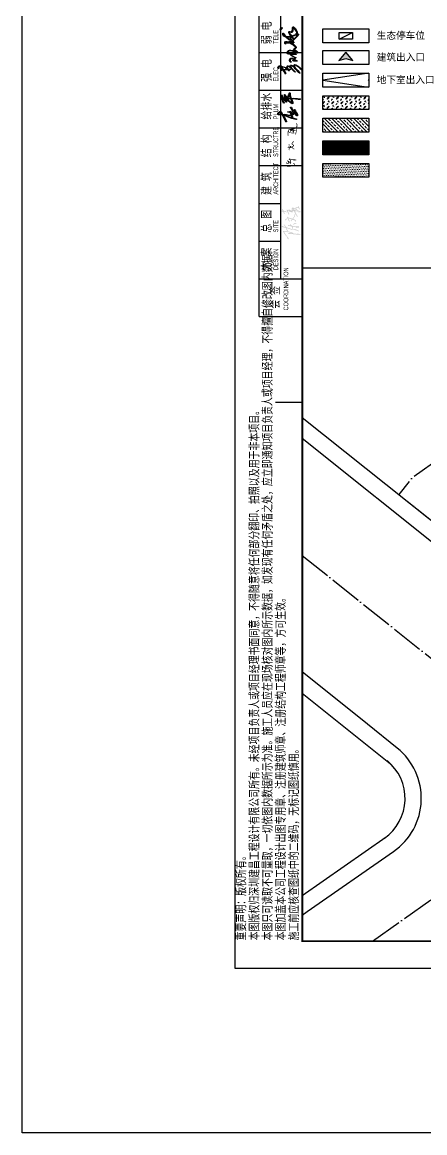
# Model space of a CAD drawing. Extents: x 36524853 to 36525459, y 2743936 to 2747542.
# Drawn here: x 36524853.7 to 36524928.4, y 2743936.1 to 2744142.3 of the extents above; entities that cross this region are included whole.
import ezdxf

# ---------------------------------------------------------------- set-up
doc = ezdxf.new("R2010")
doc.units = 0
doc.header["$LTSCALE"] = 1000
doc.header["$MEASUREMENT"] = 0
doc.linetypes.add('DASHDOT', pattern=[25.4, 12.7, -6.35, 0, -6.35])
doc.linetypes.add('DOTE', pattern=[2.42, 2, -0.2, 0.02, -0.2])
doc.layers.add('0-有效绿地', color=96, linetype='Continuous', lineweight=5)
for name, color, linetype in [('0-用地红线', 1, 'DOTE'), ('0-规划文字', 7, 'Continuous'), ('0-规划车位', 8, 'Continuous'), ('0-规划道路', 4, 'Continuous'), ('0-规划道路中线', 211, 'DASHDOT'), ('_0', 7, 'Continuous'), ('A0-11 图框-粗线', 16, 'Continuous'), ('A0-13 图框-细线', 7, 'Continuous'), ('A0-21 图框-不可改文字', 7, 'Continuous'), ('linlin', 3, 'Continuous'), ('NT图签', 7, 'Continuous'), ('TK_图框', 7, 'Continuous'), ('图层1', 7, 'Continuous'), ('签名', 7, 'Continuous'), ('道路', 251, 'Continuous'), ('道路绿化-d', 3, 'Continuous')]:
    doc.layers.add(name, color=color, linetype=linetype)
doc.layers.add('yichutu', color=7, linetype='Continuous', true_color=0xffffff, plot=False)
doc.styles.add('SKED-宋体', font='XCSG', dxfattribs={"width": 0.7, "bigfont": 'HZTXT'})
doc.styles.add('黑体', font='simhei.ttf')

# ---------------------------------------------------------------- blocks, each defined once
blk = doc.blocks.new('yct-420-297-420-297-1-3000.0')
at = {"layer": 'yichutu', "color": 7, "linetype": 'Continuous', "true_color": 0xffffff}
blk.add_lwpolyline([(0, 0), (0, 297), (420, 297), (420, 0)], close=True, dxfattribs=at)
blk = doc.blocks.new('fdsafadf')
at = {"layer": '_0'}
h = blk.add_hatch(color=1, dxfattribs=at)
h.dxf.hatch_style = 1
h.paths.add_polyline_path([(0, -0.24), (-0.26, 0.66), (0.81, -0.24), (-0.26, -1.13)])
at = {"layer": '_0', "color": 1}
blk.add_lwpolyline([(0, -0.24), (-0.26, 0.66), (0.81, -0.24), (-0.26, -1.13)], close=True, dxfattribs=at)
blk = doc.blocks.new('车位')
at = {"layer": '道路绿化-d', "color": 8}
blk.add_line((-2.64, -1.22), (2.36, 1.28), dxfattribs=at)
blk.add_lwpolyline([(-2.64, 1.28), (2.36, 1.28), (2.36, -1.22), (-2.64, -1.22), (-2.64, 1.28)], close=True, dxfattribs=at)
blk = doc.blocks.new('A$C6C80078C')
h = blk.add_hatch(color=256)
h.paths.add_polyline_path([(1132, -620), (1144, -616), (1145, -607), (1143, -607), (1136, -607), (1133, -613), (1133, -616)], flags=16)
h.paths.add_polyline_path([(1215, -585), (1219, -564), (1228, -564), (1232, -571), (1227, -579), (1220, -586)], flags=16)
h.paths.add_polyline_path([(1014, -415), (1032, -404), (1053, -402), (1158, -345), (1172, -339), (1187, -339), (1190, -347), (1186, -361), (1160, -415), (1161, -423), (1171, -417), (1181, -409), (1197, -409), (1199, -417), (1187, -460), (1174, -476), (1153, -534), (1177, -530), (1197, -522), (1209, -526), (1210, -536), (1201, -557), (1180, -583), (1177, -592), (1181, -597), (1188, -592), (1201, -572), (1229, -526), (1244, -522), (1254, -527), (1260, -541), (1253, -556), (1251, -567), (1271, -560), (1279, -564), (1278, -576), (1268, -585), (1252, -589), (1227, -671), (1250, -664), (1276, -673), (1279, -689), (1277, -748), (1271, -768), (1268, -776), (1291, -764), (1313, -762), (1320, -762), (1317, -775), (1298, -790), (1274, -793), (1213, -829), (1194, -831), (1193, -824), (1220, -805), (1244, -776), (1255, -747), (1253, -698), (1239, -691), (1218, -702), (1193, -722), (1164, -762), (1139, -803), (1126, -831), (1122, -857), (1103, -848), (1100, -836), (1102, -818), (1096, -800), (1097, -773), (1111, -735), (1111, -729), (1126, -727), (1132, -736), (1122, -767), (1120, -790), (1121, -799), (1130, -787), (1161, -722), (1183, -701), (1201, -672), (1218, -610), (1210, -610), (1196, -616), (1182, -636), (1169, -658), (1165, -692), (1154, -710), (1142, -710), (1132, -706), (1132, -690), (1133, -646), (1114, -654), (1036, -696), (970, -731), (951, -742), (936, -738), (933, -722), (943, -716), (996, -690), (1072, -648), (1126, -608), (1155, -581), (1161, -565), (1150, -564), (1137, -567), (1122, -567), (1100, -566), (1087, -566), (1101, -514), (1143, -392), (1137, -385), (1126, -392), (1066, -424), (1034, -436), (1019, -432), (1010, -427)])
h.paths.add_polyline_path([(1049, -271), (1065, -268), (1093, -249), (1113, -245), (1122, -247), (1110, -289), (1108, -322), (1094, -345), (1090, -361), (1098, -366), (1109, -354), (1137, -288), (1147, -235), (1188, -212), (1221, -186), (1223, -171), (1210, -167), (1200, -177), (1169, -191), (1150, -203), (1148, -191), (1156, -173), (1156, -161), (1142, -156), (1129, -157), (1123, -165), (1123, -179), (1121, -205), (1118, -219), (1101, -220), (1083, -230), (1062, -238), (1036, -244), (1036, -258), (1047, -270)])
h.paths.add_polyline_path([(758, -433), (786, -416), (804, -411), (889, -364), (916, -349), (923, -347), (931, -350), (934, -357), (935, -364), (930, -371), (916, -378), (911, -383), (862, -551), (865, -562), (919, -600), (987, -629), (1031, -638), (1045, -643), (1042, -655), (1034, -656), (1001, -655), (930, -631), (854, -579), (849, -582), (821, -646), (808, -671), (798, -681), (776, -682), (762, -680), (755, -669), (752, -655), (752, -634), (763, -653), (769, -662), (782, -661), (794, -645), (832, -556), (775, -516), (765, -504), (777, -492), (787, -491), (799, -499), (808, -510), (840, -531), (847, -515), (880, -397), (871, -399), (799, -442), (776, -447), (766, -446), (762, -440)])
h.paths.add_polyline_path([(802, -300), (808, -316), (827, -325), (836, -336), (842, -349), (842, -355), (853, -355), (860, -348), (861, -335), (858, -314), (839, -298), (824, -288), (811, -286), (800, -292), (797, -297)])
h.paths.add_polyline_path([(643, -603), (652, -607), (670, -645), (670, -674), (670, -692), (683, -697), (695, -683), (695, -639), (685, -604), (670, -588), (656, -588), (644, -592), (640, -598)])
h.paths.add_polyline_path([(409, -795), (432, -772), (472, -669), (479, -615), (488, -598), (489, -586), (470, -579), (460, -588), (454, -607), (420, -746), (399, -773), (394, -785), (400, -798)], flags=17)
h.paths.add_polyline_path([(122, -412), (161, -408), (188, -377), (356, -259), (392, -245), (391, -290), (383, -369), (357, -380), (359, -391), (369, -392), (374, -396), (337, -523), (329, -516), (338, -417), (332, -390), (316, -394), (312, -405), (275, -785), (272, -823), (278, -843), (290, -849), (306, -821), (311, -741), (307, -690), (325, -569), (348, -569), (401, -383), (433, -378), (481, -351), (519, -337), (519, -346), (455, -535), (455, -551), (469, -564), (523, -571), (555, -562), (570, -556), (573, -557), (559, -745), (555, -745), (548, -718), (537, -677), (530, -667), (523, -678), (526, -718), (543, -790), (562, -796), (576, -796), (585, -783), (579, -765), (599, -552), (613, -521), (648, -485), (661, -470), (651, -460), (638, -461), (635, -473), (616, -490), (613, -491), (621, -414), (634, -403), (620, -393), (600, -391), (595, -399), (586, -513), (578, -522), (550, -536), (511, -545), (492, -545), (481, -536), (550, -328), (583, -303), (642, -265), (648, -238), (648, -229), (631, -233), (628, -240), (628, -250), (560, -288), (558, -285), (579, -210), (592, -188), (594, -163), (567, -163), (561, -178), (551, -201), (532, -291), (530, -307), (461, -335), (407, -364), (403, -365), (416, -296), (414, -209), (400, -209), (385, -217), (309, -260), (240, -311), (213, -343), (170, -361), (134, -377), (118, -388), (109, -396), (116, -409)])
blk = doc.blocks.new('liping')
at = {"layer": '图层1'}
h = blk.add_hatch(color=256, dxfattribs=at)
h.dxf.hatch_style = 1
h.paths.add_polyline_path([(-45.1, 14.9), (-54.2, 10.9), (-55.3, 10.1), (-58.1, 8.7), (-58.1, 6.9), (-55.9, 6.9), (-53.2, 8.3), (-35.9, 17.1), (-32.9, 18.2), (-32.9, 16.2), (-33.8, 14.8), (-37.5, 9.4), (-45.4, -12.3), (-49.8, -27.1), (-49.8, -29.1), (-48.7, -29.9), (-47, -29.2), (-46.5, -27.1), (-43.6, -16.1), (-39.9, -2.4), (-34.8, 10.1), (-33.2, 10.8), (-35.4, -8.6), (-35.4, -9.6), (-34.6, -9.6), (-33.7, -8.7), (-32.9, -2.8), (-31.5, 7.1), (-30.1, 14.3), (-30.8, 20), (-29.3, 21.1), (-21.4, 26.9), (-20.5, 29.1), (-20.5, 31.7), (-22.8, 35.3), (-26.6, 38.4), (-29, 38.9), (-30.3, 38.3), (-32.2, 36.2), (-32.2, 33.8), (-32.2, 26.7), (-32.2, 21.4)])
h.paths.add_polyline_path([(-30.5, 22.5), (-29.9, 35), (-28.7, 36.6), (-27.5, 36.6), (-25.6, 35.1), (-23.8, 33.1), (-22.6, 31.2), (-22.6, 29.9), (-23.9, 28.2), (-26.5, 25.8), (-29.9, 23.4)], flags=16)
h.paths.add_polyline_path([(-26.6, -10.8), (-22, -9.6), (-20, -9.1), (-19.3, -7), (-19.8, -6.7), (-20.6, -5.9), (-21, -4.9), (-21.2, -2.9), (-21.2, 0.5), (-21.2, 2.2), (-22.3, 2.7), (-23, 0.8), (-23, -3.2), (-22.5, -5.1), (-21.4, -5.1), (-20.7, -6.3), (-24.5, -6.3), (-26.9, -8.3), (-34.3, -10.6), (-40.1, -12.4), (-41.6, -13.5), (-41.5, -14.9), (-39, -14.9), (-36.3, -13.1), (-31.1, -11.2), (-29, -10.7), (-31.4, -14.4), (-31.9, -16.2), (-31.9, -18), (-30.1, -18), (-24.9, -18.3), (-23.3, -18.6), (-23.6, -19), (-34.6, -28.2), (-35.9, -31), (-35.9, -32.9), (-34.9, -33.8), (-31.5, -32.9), (-25.3, -30.1), (-18.1, -25.9), (-14, -23.5), (-13.3, -22.1), (-13.6, -20.5), (-14.6, -19.9), (-16.7, -18.8), (-18.3, -18), (-8.2, -13.1), (-4.6, -11.2), (-4, -9.7), (-4.6, -8.2), (-5.7, -8.2), (-10.2, -11.4), (-16.9, -14.3), (-20.9, -17.2), (-24, -16.2), (-28.5, -15.9), (-30.3, -15.9), (-30.3, -14.7), (-29.6, -13.6), (-28, -11.2)])
h.paths.add_polyline_path([(-20.7, -19.3), (-19.5, -19.5), (-17, -20.5), (-16.5, -21.9), (-31, -31), (-33.2, -32.1), (-33.2, -30.2), (-31.1, -27), (-22.6, -20.4)], flags=16)
h.paths.add_polyline_path([(11.1, -8.2), (9.1, -12.2), (8.2, -14), (8.8, -16.2), (10.7, -16.2), (13.7, -16.2), (19.9, -13.3), (25.9, -11.1), (25.7, -14.6), (24.4, -35.1), (24.4, -41.9), (25.2, -43.8), (26.5, -42.9), (27.2, -32.9), (28.2, -17.5), (27.7, -10.5), (31.4, -8.4), (39.7, -6.8), (46.5, -6.3), (48.1, -5.3), (48.1, -4.2), (46.8, -2.8), (45.1, -2.8), (43.4, -2.1), (39.2, -0.2), (35.3, 2), (30.6, 3.8), (29, 5.1), (35.8, 9.4), (40.3, 12), (41.7, 13), (41.7, 14.3), (40.2, 14.8), (36.9, 14.8), (32.2, 14), (27.9, 12), (25.7, 12), (24.1, 10.7), (22.2, 9.1), (19.2, 8.5), (18.7, 10.2), (19.4, 11.1), (21, 13.2), (27.3, 17.3), (36.5, 23.3), (38.6, 23.3), (40.8, 23.8), (40.8, 24.5), (36.4, 25.3), (31.9, 25.3), (27, 24), (15.5, 20.8), (10, 17.4), (9.9, 16.7), (10.9, 15.2), (12.7, 15.2), (14.3, 16.9), (16.6, 19.5), (22.6, 21), (31.3, 23.3), (33.8, 23.3), (30.8, 21.5), (20.7, 15.3), (15.5, 9.9), (14, 8.5), (14, 7.1), (15.2, 6.4), (18.1, 6.4), (21.5, 7.2), (24.9, 8.9), (25.6, 5.7), (25.6, 4.8), (19.3, 0.3)])
h.paths.add_polyline_path([(21.1, -0.3), (26.7, 3.2), (26.1, -8.9), (13.6, -14.1), (11.4, -14.7), (10.4, -14.1), (11.4, -12.2), (12.7, -9.6), (15, -7.1)], flags=16)
h.paths.add_polyline_path([(28, 3.7), (30.6, 2.2), (37.4, -1.3), (41.1, -3.2), (43.1, -4), (43.1, -4.5), (40.4, -4.5), (34.4, -5.1), (30.5, -6.6), (28, -7.3)], flags=16)
h.paths.add_polyline_path([(28.4, 6), (28.2, 6.8), (28.4, 10.2), (35.5, 12.5), (37, 12.5), (34.5, 10.1)], flags=16)
for points in [[(-57.7, 9), (-54.2, 10.9), (-45.1, 14.9), (-32.2, 21.4), (-32.2, 26.7), (-32.2, 33.8), (-32.2, 36.2), (-30.3, 38.3), (-29, 38.9), (-26.6, 38.4), (-22.8, 35.3), (-20.5, 31.7), (-20.5, 29.1), (-21.4, 26.9), (-29.3, 21.1), (-30.8, 20), (-30.1, 14.3), (-31.5, 7.1), (-32.9, -2.8), (-33.7, -8.7), (-34.6, -9.6), (-35.4, -9.6), (-35.4, -8.6), (-33.2, 10.8), (-34.8, 10.1), (-39.9, -2.4), (-43.6, -16.1), (-46.5, -27.1), (-47, -29.2), (-48.7, -29.9), (-49.8, -29.1), (-49.8, -27.1), (-45.4, -12.3), (-37.5, 9.4), (-33.8, 14.8), (-32.9, 16.2), (-32.9, 18.2), (-35.9, 17.1), (-53.2, 8.3), (-55.9, 6.9), (-58.1, 6.9), (-58.1, 8.7), (-55.3, 10.1), (-54.2, 10.9)], [(-41.6, -13.5), (-40.1, -12.4), (-34.3, -10.6), (-26.9, -8.3), (-24.5, -6.3), (-20.7, -6.3), (-21.4, -5.1), (-22.5, -5.1), (-23, -3.2), (-23, 0.8), (-22.3, 2.7), (-21.2, 2.2), (-21.2, 0.5), (-21.2, -2.9), (-21, -4.9), (-20.6, -5.9), (-19.8, -6.7), (-19.3, -7), (-20, -9.1), (-22, -9.6), (-26.6, -10.8), (-28, -11.2), (-29.6, -13.6), (-30.3, -14.7), (-30.3, -15.9), (-28.5, -15.9), (-24, -16.2), (-20.9, -17.2), (-16.9, -14.3), (-10.2, -11.4), (-5.7, -8.2), (-4.6, -8.2), (-4, -9.7), (-4.6, -11.2), (-8.2, -13.1), (-18.3, -18), (-16.7, -18.8), (-14.6, -19.9), (-13.6, -20.5), (-13.3, -22.1), (-14, -23.5), (-18.1, -25.9), (-25.3, -30.1), (-31.5, -32.9), (-34.9, -33.8), (-35.9, -32.9), (-35.9, -31), (-34.6, -28.2), (-23.6, -19), (-23.3, -18.6), (-24.9, -18.3), (-30.1, -18), (-31.9, -18), (-31.9, -16.2), (-31.4, -14.4), (-29, -10.7), (-31.1, -11.2), (-36.3, -13.1), (-39, -14.9), (-41.5, -14.9), (-41.6, -13.5)], [(-30.5, 22.5), (-29.9, 35), (-28.7, 36.6), (-27.5, 36.6), (-25.6, 35.1), (-23.8, 33.1), (-22.6, 31.2), (-22.6, 29.9), (-23.9, 28.2), (-26.5, 25.8), (-29.9, 23.4), (-30.5, 22.5)], [(10, 17.4), (15.5, 20.8), (27, 24), (31.9, 25.3), (36.4, 25.3), (40.8, 24.5), (40.8, 23.8), (38.6, 23.3), (36.5, 23.3), (27.3, 17.3), (21, 13.2), (19.4, 11.1), (18.7, 10.2), (19.2, 8.5), (22.2, 9.1), (24.1, 10.7), (25.7, 12), (27.9, 12), (32.2, 14), (36.9, 14.8), (40.2, 14.8), (41.7, 14.3), (41.7, 13), (40.3, 12), (35.8, 9.4), (29, 5.1), (30.6, 3.8), (35.3, 2), (39.2, -0.2), (43.4, -2.1), (45.1, -2.8), (46.8, -2.8), (48.1, -4.2), (48.1, -5.3), (46.5, -6.3), (39.7, -6.8), (31.4, -8.4), (27.7, -10.5), (28.2, -17.5), (27.2, -32.9), (26.5, -42.9), (25.2, -43.8), (24.4, -41.9), (24.4, -35.1), (25.7, -14.6), (25.9, -11.1), (19.9, -13.3), (13.7, -16.2), (10.7, -16.2), (8.8, -16.2), (8.2, -14), (9.1, -12.2), (11.1, -8.2), (19.3, 0.3), (25.6, 4.8), (25.6, 5.7), (24.9, 8.9), (21.5, 7.2), (18.1, 6.4), (15.2, 6.4), (14, 7.1), (14, 8.5), (15.5, 9.9), (20.7, 15.3), (30.8, 21.5), (33.8, 23.3), (33.8, 23.3), (31.3, 23.3), (22.6, 21), (16.6, 19.5), (14.3, 16.9), (12.7, 15.2), (10.9, 15.2), (9.9, 16.7), (10, 17.4)], [(26.7, 3.2), (21.1, -0.3), (15, -7.1), (12.7, -9.6), (11.4, -12.2), (10.4, -14.1), (11.4, -14.7), (13.6, -14.1), (26.1, -8.9), (26.7, 3.2)], [(28, 3.7), (28, -7.3), (30.5, -6.6), (34.4, -5.1), (40.4, -4.5), (43.1, -4.5), (43.1, -4), (41.1, -3.2), (37.4, -1.3), (30.6, 2.2), (28, 3.7)], [(28.4, 10.2), (35.5, 12.5), (37, 12.5), (37, 12.5), (34.5, 10.1), (28.4, 6), (28.2, 6.8), (28.4, 10.2)], [(-20.7, -19.3), (-22.6, -20.4), (-31.1, -27), (-33.2, -30.2), (-33.2, -32.1), (-31, -31), (-16.5, -21.9), (-17, -20.5), (-19.5, -19.5), (-20.7, -19.3)]]:
    blk.add_lwpolyline(points, close=True, dxfattribs=at)
blk = doc.blocks.new('许志通')
at = {"layer": '签名'}
for points, const_width in [([(41219813, 665657), (41219551, 664800)], 506), ([(41219551, 664800), (41219616, 664010)], 506), ([(41219616, 664010), (41219616, 663486)], 506), ([(41219616, 663486), (41219616, 662893)], 506), ([(41219616, 662893), (41219682, 662498)], 506), ([(41219682, 662498), (41219945, 662104)], 506), ([(41219945, 662104), (41219945, 661511)], 506), ([(41219945, 661511), (41220011, 661117)], 506), ([(41220011, 661117), (41220076, 660524)], 506), ([(41220076, 660524), (41220208, 660065)], 506), ([(41220208, 660065), (41220733, 658813)], 506), ([(41222155, 659493), (41222434, 659702)], 506), ([(41222315, 659405), (41222446, 659867)], 506), ([(41222503, 665758), (41222364, 664853)], 506), ([(41222364, 664853), (41222503, 664366)], 506), ([(41222434, 662278), (41222364, 661999)], 506), ([(41222364, 661999), (41223130, 662138)], 506), ([(41222578, 665327), (41222380, 664800)], 506), ([(41222380, 664800), (41222446, 664208)], 506), ([(41222573, 662835), (41222434, 662278)], 506), ([(41222434, 659702), (41222573, 659981)], 506), ([(41222446, 664208), (41223038, 664078)], 506), ([(41222446, 659867), (41222643, 660194)], 506), ([(41222991, 666524), (41222503, 665758)], 506), ([(41222503, 664366), (41224036, 664436)], 506), ([(41223757, 663461), (41222573, 662835)], 506), ([(41223173, 666512), (41222578, 665327)], 506), ([(41223038, 662631), (41222643, 662169)], 506), ([(41222643, 662169), (41222840, 661906)], 506), ([(41222840, 661906), (41224290, 662366)], 506), ([(41223038, 664078), (41223962, 664735)], 506), ([(41223568, 663486), (41223038, 662631)], 506), ([(41223130, 662138), (41224733, 662278)], 506), ([(41224488, 664275), (41223568, 663486)], 506), ([(41224245, 663809), (41223757, 663461)], 506), ([(41223962, 664735), (41224816, 665130)], 506), ([(41224036, 664436), (41224524, 664923)], 506), ([(41224802, 664714), (41224245, 663809)], 506), ([(41224290, 662366), (41224816, 662563)], 506), ([(41225281, 665195), (41224488, 664275)], 506), ([(41224524, 664923), (41225081, 665201)], 506), ([(41224733, 662278), (41225359, 662417)], 506), ([(41225081, 665201), (41224802, 664714)], 506), ([(41224816, 665130), (41225281, 665195)], 506), ([(41224816, 662563), (41226266, 662761)], 506), ([(41225153, 660133), (41225504, 656843)], 338), ([(41225359, 662417), (41226126, 662765)], 506), ([(41226003, 663683), (41225741, 663683)], 506), ([(41225741, 663683), (41225741, 662434)], 506), ([(41225741, 662434), (41226003, 661052)], 506), ([(41225777, 663461), (41225777, 662974)], 506), ([(41227101, 663043), (41225777, 663461)], 506), ([(41225777, 662974), (41225847, 660746)], 506), ([(41225847, 659981), (41225777, 659633)], 506), ([(41225777, 659633), (41225777, 659354)], 506), ([(41225847, 660746), (41225847, 659981)], 506), ([(41226726, 663091), (41226003, 663683)], 506), ([(41226003, 661052), (41226003, 660262)], 506), ([(41226003, 660262), (41226003, 658550)], 506), ([(41226126, 662765), (41226892, 662765)], 506), ([(41226266, 662761), (41226529, 662828)], 506), ([(41226529, 662828), (41226726, 663091)], 506), ([(41226892, 662765), (41227101, 663043)], 506), ([(41234763, 663809), (41236296, 663531)], 506), ([(41234958, 663813), (41235816, 663550)], 506), ([(41237759, 661651), (41235738, 659076)], 506), ([(41237065, 660984), (41235746, 659078)], 506), ([(41235816, 663550), (41236802, 663748)], 506), ([(41236296, 663531), (41236644, 663391)], 506), ([(41236644, 663391), (41237341, 663600)], 506), ([(41236802, 663748), (41237788, 663748)], 506), ([(41236923, 663531), (41236853, 662765)], 506), ([(41236853, 662765), (41236923, 662487)], 506), ([(41237480, 664923), (41236923, 663531)], 506), ([(41236923, 662487), (41237132, 662417)], 506), ([(41237196, 662434), (41236999, 662236)], 506), ([(41236999, 662236), (41237328, 662169)], 506), ([(41238186, 662434), (41237065, 660984)], 506), ([(41237196, 664405), (41237130, 663353)], 506), ([(41237130, 663353), (41237196, 662434)], 506), ([(41237132, 662417), (41238037, 662556)], 506), ([(41237590, 664997), (41237196, 664405)], 506), ([(41237328, 662169), (41238120, 662498)], 506), ([(41237341, 663600), (41238803, 663600)], 506), ([(41237550, 661025), (41238107, 660120)], 506), ([(41237590, 660589), (41238120, 659997)], 506), ([(41238664, 662695), (41237759, 661651)], 506), ([(41237788, 663748), (41239566, 663615)], 506), ([(41238037, 662556), (41238385, 662626)], 506), ([(41238107, 660120), (41238594, 659911)], 506), ([(41238120, 662498), (41238646, 662631)], 506), ([(41238120, 659997), (41238712, 659472)], 506), ([(41238646, 662631), (41238186, 662434)], 506), ([(41238385, 662626), (41238664, 662695)], 506), ([(41238594, 659911), (41239291, 659424)], 506), ([(41238803, 663600), (41239570, 663600)], 506), ([(41239172, 659275), (41239566, 659670)], 506), ([(41239291, 659424), (41240615, 661164)], 506), ([(41239566, 663615), (41240228, 663683)], 506), ([(41239566, 659670), (41240030, 660787)], 506), ([(41239570, 663600), (41240266, 663739)], 506), ([(41240030, 660787), (41240556, 661182)], 506), ([(41240228, 663683), (41240425, 663683)], 506), ([(41240556, 661182), (41241016, 661182)], 506), ([(41240615, 661164), (41242008, 660050)], 506), ([(41241016, 661182), (41242138, 660065)], 506), ([(41242008, 660050), (41242983, 659911)], 506), ([(41242138, 660065), (41243255, 659602)], 506), ([(41247998, 664575), (41251342, 664644)], 506), ([(41248038, 664639), (41249050, 664595)], 506), ([(41249050, 664595), (41250159, 664686)], 506), ([(41250159, 664686), (41251083, 664686)], 506), ([(41250851, 662428), (41250575, 659753)], 506), ([(41250575, 659753), (41250619, 658831)], 506), ([(41250785, 661303), (41250645, 660050)], 506), ([(41250645, 660050), (41250645, 659076)], 506), ([(41250854, 662556), (41250785, 661303)], 506), ([(41251775, 664226), (41250851, 662428)], 506), ([(41252108, 664923), (41250854, 662556)], 506), ([(41251083, 664686), (41251591, 664732)], 506), ([(41251551, 659633), (41251133, 659493)], 506), ([(41251342, 664644), (41252108, 664923)], 506), ([(41251551, 663879), (41252387, 664088)], 506), ([(41251969, 659981), (41251551, 659633)], 506), ([(41251591, 664732), (41251867, 664870)], 506), ([(41252051, 660122), (41251727, 659800)], 506), ([(41252095, 664410), (41251775, 664226)], 506), ([(41251775, 662288), (41252603, 662150)], 506), ([(41251867, 664870), (41252143, 664779)], 506), ([(41251899, 662278), (41253850, 662278)], 506), ([(41252735, 660816), (41251969, 659981)], 506), ([(41252375, 660400), (41252051, 660122)], 506), ([(41252143, 664779), (41252095, 664410)], 506), ([(41252143, 664041), (41253528, 664132)], 506), ([(41252927, 661044), (41252375, 660400)], 506), ([(41252387, 664088), (41253083, 664088)], 506), ([(41252596, 659493), (41253292, 659702)], 506), ([(41252603, 662150), (41253252, 662244)], 506), ([(41253223, 661303), (41252735, 660816)], 506), ([(41252805, 659981), (41252735, 659076)], 506), ([(41252879, 661875), (41252743, 657449)], 506), ([(41252874, 660607), (41252805, 659981)], 506), ([(41253083, 662278), (41252874, 661512)], 506), ([(41252874, 661512), (41252874, 660607)], 506), ([(41253712, 661735), (41252927, 661044)], 506), ([(41253083, 664088), (41253501, 664088)], 506), ([(41253710, 662626), (41253083, 662278)], 506), ([(41253111, 659615), (41253528, 659706)], 506), ([(41253850, 661930), (41253223, 661303)], 506), ([(41253252, 662244), (41253620, 662288)], 506), ([(41253292, 659702), (41253571, 660120)], 506), ([(41254128, 659285), (41253432, 659841)], 506), ([(41253501, 664088), (41253710, 663670)], 506), ([(41253528, 664132), (41253712, 664041)], 506), ([(41253528, 659706), (41253668, 659846)], 506), ([(41253571, 660120), (41253780, 660468)], 506), ([(41253620, 662288), (41253852, 662335)], 506), ([(41253668, 659846), (41253760, 660215)], 506), ([(41253710, 663670), (41253989, 662904)], 506), ([(41253780, 661582), (41253710, 662626)], 506), ([(41253712, 664041), (41253760, 663532)], 506), ([(41253896, 661735), (41253712, 661735)], 506), ([(41253760, 663532), (41253760, 663163)], 506), ([(41253760, 663163), (41253852, 663073)], 506), ([(41253760, 660906), (41253896, 661735)], 506), ([(41253760, 660215), (41253760, 660906)], 506), ([(41253850, 661234), (41253780, 661582)], 506), ([(41253780, 660468), (41253850, 661234)], 506), ([(41253850, 662278), (41253850, 661930)], 506), ([(41253852, 663073), (41254772, 658600)], 506), ([(41253989, 662904), (41254825, 658936)], 506), ([(41220483, 659145), (41220901, 658728)], 506), ([(41220733, 658813), (41220865, 658813)], 506), ([(41220865, 658813), (41221461, 658683)], 506), ([(41220901, 658728), (41221877, 658728)], 506), ([(41221461, 658683), (41221855, 658683)], 506), ([(41221855, 658683), (41222052, 658813)], 506), ([(41221877, 658728), (41222155, 659493)], 506), ([(41222052, 658813), (41222315, 659405)], 506), ([(41225777, 659354), (41225917, 657962)], 506), ([(41225917, 657962), (41226056, 657892)], 506), ([(41226056, 657892), (41226056, 657196)], 506), ([(41226056, 656570), (41226126, 656291)], 506), ([(41235746, 659078), (41235483, 658880)], 506), ([(41238712, 659472), (41239172, 659275)], 506), ([(41249283, 658002), (41250483, 657355)], 506), ([(41249461, 657892), (41250785, 657196)], 506), ([(41250483, 657355), (41251311, 657218)], 506), ([(41250785, 657196), (41251481, 657127)], 506), ([(41251133, 659493), (41251690, 659493)], 506), ([(41251219, 659431), (41252467, 659431)], 506), ([(41251311, 657218), (41251727, 657124)], 506), ([(41251481, 657127), (41252038, 657057)], 506), ([(41251690, 659493), (41252596, 659493)], 506), ([(41251727, 657124), (41252419, 657033)], 506), ([(41252038, 657057), (41252735, 656848)], 506), ([(41252419, 657033), (41253252, 656940)], 506), ([(41252467, 659431), (41253111, 659615)], 506), ([(41252735, 659076), (41252665, 657614)], 506), ([(41252665, 657614), (41252665, 657475)], 506), ([(41252735, 656848), (41253571, 656848)], 506), ([(41253252, 656940), (41253988, 656849)], 506), ([(41253571, 656848), (41254546, 656639)], 506), ([(41253988, 656849), (41255328, 656664)], 506), ([(41254755, 658728), (41254128, 659285)], 506), ([(41254546, 656639), (41255173, 656639)], 506), ([(41254825, 658936), (41254755, 658728)], 506), ([(41255173, 656639), (41256427, 656431)], 506), ([(41255328, 656664), (41256296, 656618)], 506), ([(41256296, 656618), (41257448, 656527)], 506), ([(41256427, 656431), (41257193, 656222)], 506), ([(41257193, 656222), (41258308, 656291)], 506), ([(41257448, 656527), (41258324, 656480)], 506), ([(41258308, 656291), (41259004, 656431)], 506), ([(41258324, 656480), (41259017, 656664)], 506), ([(41259004, 656431), (41259144, 656500)], 506), ([(41259017, 656664), (41259709, 656940)], 506), ([(41259144, 656500), (41259213, 656709)], 506), ([(41259213, 656987), (41259562, 657127)], 506), ([(41259213, 656709), (41259213, 656987)], 506)]:
    blk.add_lwpolyline(points, dxfattribs=dict(at, const_width=const_width))
blk = doc.blocks.new('huang')
at = {"layer": '图层1'}
h = blk.add_hatch(color=256, dxfattribs=at)
h.dxf.hatch_style = 1
h.paths.add_polyline_path([(-41.6, 13.8), (-43.1, 12.7), (-45.6, 10.8), (-46.8, 10.3), (-47.2, 10.5), (-47.7, 10.9), (-48.1, 10.6), (-48.1, 10.1), (-47.8, 9.3), (-47, 9.6), (-46, 9.6), (-42.6, 12), (-41.4, 12.8), (-41.3, 12.5), (-40.8, 6.7), (-40.4, 6.3), (-39.9, 6.3), (-39.6, 7.1), (-38.7, 8.5), (-38.5, 9.3), (-38.7, 9.7), (-38.9, 9.4), (-39.1, 8.9), (-39.8, 8), (-40.1, 8.5), (-40.3, 13.4), (-40.3, 13.8), (-38.1, 15.5), (-36.2, 16.2), (-35.6, 16.2), (-35.4, 15.8), (-37.7, 8), (-38, 7.4), (-39.3, 6.3), (-40.1, 5.9), (-42.4, 3.9), (-42.8, 3.3), (-42.6, 2.9), (-42.1, 2.6), (-41.4, 2.9), (-40.8, 2.4), (-40.5, 1.4), (-39.7, 1.4), (-39.7, 2.8), (-38.8, 4.5), (-38, 6.1), (-36.8, 6.7), (-35.5, 6.8), (-35, 6.4), (-34.6, 6.1), (-34.6, 5.3), (-35.1, 3.7), (-36, 2.3), (-37.1, 0.6), (-39.1, -1), (-44, -5.9), (-45.2, -7.7), (-45.2, -8.5), (-44.7, -8.7), (-41.5, -5.1), (-38, -1.5), (-36, -0.2), (-34.1, 0.3), (-33.3, 0.1), (-33, -0.7), (-33.6, -2.3), (-34.4, -3.6), (-35.7, -5.6), (-36.8, -6.5), (-39.2, -8), (-45.7, -14.2), (-46.6, -15.9), (-46.9, -16.6), (-46.5, -17), (-44.7, -15.4), (-42, -12.8), (-38.6, -9.6), (-36.9, -7.8), (-35.3, -7), (-34.1, -6.5), (-33.4, -6.5), (-32.7, -6.5), (-32.4, -7.3), (-32.4, -8.4), (-33.5, -10.5), (-37.1, -15.7), (-38.1, -16.3), (-39.6, -17.6), (-41, -19.4), (-41.3, -20.2), (-41.3, -20.7), (-40.9, -21), (-37.3, -17.1), (-34.1, -13.2), (-31.6, -9), (-31.3, -7.8), (-31.1, -6.9), (-31.7, -6), (-32.6, -5.5), (-33.3, -5.5), (-33.9, -5.7), (-34.7, -5.7), (-34.7, -5.5), (-34.7, -5.1), (-32.9, -2.5), (-32.2, -0.8), (-32.2, 0), (-32.5, 0.7), (-33.3, 1.2), (-34.2, 1.3), (-35.2, 1), (-35.9, 1), (-35.9, 1.4), (-35.4, 2.1), (-34.2, 4), (-33.7, 5.3), (-33.7, 6.1), (-34.3, 7), (-35, 7.5), (-35.6, 7.5), (-37, 7.5), (-37, 7.7), (-36.9, 8.2), (-36.3, 9.9), (-34.4, 16.1), (-33.7, 17.9), (-33.5, 19.6), (-33.7, 21.2), (-34.4, 22.6), (-35.3, 23.5), (-36.3, 23.5), (-37.3, 23.3), (-38.2, 23.2), (-38.2, 22.4), (-38.2, 21.9), (-37.3, 21.9), (-36.2, 22.3), (-35.5, 22.3), (-34.9, 21.6), (-34.6, 20.6), (-34.6, 19.2), (-34.6, 18.3), (-35, 18), (-38.1, 16.2), (-39.8, 14.8), (-40.2, 14.6), (-40.6, 14.9), (-40.6, 15.8), (-40.6, 16.9), (-39.7, 16.9), (-40.2, 17.4), (-41.2, 18), (-41.7, 18), (-41.8, 17.1), (-41.6, 15.5)])
h.paths.add_polyline_path([(-40.5, 4.8), (-39.8, 4.8), (-39.8, 4.4), (-39.8, 3.7), (-40.6, 3.5), (-41, 3.8), (-41, 4.1)], flags=16)
h.paths.add_polyline_path([(-21.9, 1.1), (-21.1, 0.3), (-20.6, -1.2), (-20.9, -4.1), (-21.4, -4.7), (-22.5, -4.2), (-23, -3.4), (-23.7, -3.4), (-24.5, -4.2), (-24.8, -5.7), (-25.1, -9.6), (-25.1, -10.6), (-25, -11.3), (-24.5, -11.7), (-24, -11.7), (-21.7, -7.3), (-20.8, -6.4), (-20, -7.7), (-19.1, -9.2), (-18, -8.9), (-17.3, -7.5), (-14.5, -1.8), (-13.7, -0.9), (-13, -0.9), (-12.5, -1.5), (-12.4, -3.7), (-12.8, -8), (-12.8, -9.4), (-12.1, -9.4), (-11.3, -8.3), (-11.3, -2.1), (-11.3, 2), (-10.8, 5), (-10.2, 5.9), (-9, 5.7), (-7.4, 4.7), (-6.6, 3.8), (-6.3, 1.6), (-6.3, -1.3), (-6.6, -4.2), (-7.2, -6.3), (-7.8, -6.6), (-8.2, -6.2), (-8.6, -5), (-8.6, -3.5), (-8.6, -2.1), (-9.1, -1.6), (-9.6, -1.6), (-10, -1.9), (-10.2, -2.7), (-9.9, -5.6), (-10.4, -10.1), (-10.4, -11.5), (-10, -12), (-8.9, -12.3), (-8.1, -12), (-6.6, -10.8), (-3.8, -6.9), (-3.2, -6.5), (-2.1, -7.6), (-1.3, -9), (-0.7, -9.4), (0.5, -9.5), (1.3, -9.2), (2.2, -8.9), (6.2, -4.7), (7.2, -3.3), (7.5, -2.4), (7.7, -1.6), (8.5, -0.3), (9.6, 1.6), (10.3, 1.6), (10.3, 1.1), (9.4, -2), (8.4, -4.5), (8.4, -4.9), (8.4, -5.4), (9.5, -5.4), (12.2, -3), (14.3, -5.7), (20.5, -11.5), (22.2, -13.1), (23.6, -13.8), (24.3, -13.8), (24.9, -13), (24.9, -11.6), (24.1, -9), (22.9, -5.7), (21.4, -1), (24.6, 1.1), (26.6, 2.4), (28.2, 2.4), (28.1, 1.6), (27.7, -0.4), (27.7, -1.4), (27.7, -2.2), (30.4, -3.3), (35.3, -4.2), (36.6, -4.2), (36.6, -4.7), (35.8, -6.2), (30.2, -9.9), (28.5, -10.7), (26.9, -10.7), (25.7, -9.9), (25.1, -9.6), (25.1, -10.1), (26.1, -11.2), (28.2, -11.2), (31.3, -10.4), (34.8, -8.2), (37.3, -5.7), (38, -4.5), (37.6, -3.7), (35.9, -2.8), (33.8, -2.8), (31.3, -2.3), (29.6, -1.6), (28.8, -0.9), (28.8, 0.2), (29.3, 1.8), (29.3, 2.9), (28.7, 3.6), (27.6, 3.6), (25.4, 2.9), (23.2, 1.4), (20.9, -0.2), (20.6, 2.3), (20.2, 5.6), (20.5, 8.6), (21, 9.9), (25.5, 13.3), (26, 14), (26, 14.5), (25.3, 14.5), (23.8, 14.5), (20.9, 12.7), (19.7, 10.7), (18.7, 9.4), (14.6, 4.4), (13.9, 3), (14.3, 0.7), (12.8, 0), (11.7, -1.2), (11.7, -2), (9.9, -3.2), (9.9, -2.8), (12, 2), (11.5, 3.2), (10.7, 3.2), (10.3, 2.6), (9.5, 2.6), (9.5, 3.4), (11.3, 7.2), (11.3, 8.7), (11, 10.1), (9.1, 11.1), (7.2, 11.1), (6.4, 10.4), (6.4, 9.7), (7.4, 9.1), (8, 2.9), (8, 1.7), (6.1, -1), (6.4, -1.9), (3.9, -5.1), (1.4, -8.1), (0.2, -8.4), (-0.7, -8.1), (-1.7, -6.4), (-3.2, -5), (-4.1, -5.4), (-7.7, -10.4), (-8.7, -11), (-9.3, -11), (-9.3, -9.2), (-8.9, -7.3), (-8.3, -7.3), (-8.3, -8), (-7.6, -8), (-6.6, -7), (-5.5, -3.3), (-5, -0.1), (-5, 2.5), (-5.6, 4.4), (-6.4, 5.8), (-8, 6.7), (-9.2, 7.2), (-10.5, 7.2), (-11.2, 6.7), (-11.7, 5), (-12.2, 3.5), (-12.2, 1.6), (-12.6, 0), (-12.6, 0.3), (-13.8, 0.3), (-14.8, -0.6), (-17.4, -5.7), (-18.8, -7.7), (-19.8, -6.2), (-20.6, -5.1), (-19.6, -2.7), (-19.6, -0.2), (-20.1, 1.1), (-21.1, 2), (-22.7, 2.3), (-23.7, 2.3), (-25.2, 2), (-26.6, 1.1), (-27, 0.1), (-26.9, -0.3), (-26.3, -0.4), (-25.8, 0), (-25, 0.8), (-23.4, 1.3)])
h.paths.add_polyline_path([(-23.5, -4.7), (-22.5, -4.9), (-21.7, -5.6), (-21.7, -6.3), (-23.6, -9.8), (-24.1, -9.3), (-24.1, -7.7), (-23.9, -5.7)], flags=16)
h.paths.add_polyline_path([(8.7, 3.8), (8.4, 9.1), (9.5, 9.3), (10.1, 8.5), (10.1, 7.5), (9, 3.8)], flags=16)
h.paths.add_polyline_path([(13.1, -2.5), (13.5, -1.8), (14.6, -1.1), (15.6, -0.8), (16.1, -0.6), (16.3, 0.4), (17.1, 0.6), (17.9, 0.6), (18.4, 0.1), (18.4, -0.8), (18.1, -1.8), (16.2, -4.2), (15.7, -4.8), (15.7, -5.5), (16, -5.8), (16.6, -5.4), (18.5, -3.8), (20.3, -1.7), (20.6, -1.7), (21.1, -3.2), (23.6, -11.2), (23.6, -11.9), (23.2, -12.2), (22.2, -11.8), (15.3, -5.8), (13.3, -3.3)], flags=16)
h.paths.add_polyline_path([(15.3, 2.9), (15.8, 4.1), (19.2, 8.2), (19.2, 6.4), (19.4, 2.8), (20.2, 0.4), (19.9, -1), (19.4, -1.3), (19.1, -1), (19.1, -0.1), (19.1, 0.6), (18.2, 1.4), (17.5, 1.4), (16.8, 1.4), (15.3, 1.2)], flags=16)
h.paths.add_polyline_path([(22.1, 11.9), (22.5, 12.8), (23.2, 13.3), (23.9, 13.1), (22.7, 12.5)], flags=16)
h.paths.add_polyline_path([(33.8, 19.5), (33, 19.9), (32.2, 19.7), (32.2, 18.4), (34.1, 16.8), (36, 15.3), (36, 15.7), (36, 16.4), (34.8, 17.7)])
for points in [[(-47.7, 10.9), (-47.2, 10.5), (-46.8, 10.3), (-45.6, 10.8), (-43.1, 12.7), (-41.6, 13.8), (-41.6, 15.5), (-41.8, 17.1), (-41.7, 18), (-41.2, 18), (-40.2, 17.4), (-39.7, 16.9), (-40.6, 16.9), (-40.6, 15.8), (-40.6, 14.9), (-40.2, 14.6), (-39.8, 14.8), (-38.1, 16.2), (-35, 18), (-34.6, 18.3), (-34.6, 19.2), (-34.6, 20.6), (-34.9, 21.6), (-35.5, 22.3), (-36.2, 22.3), (-37.3, 21.9), (-38.2, 21.9), (-38.2, 22.4), (-38.2, 23.2), (-37.3, 23.3), (-36.3, 23.5), (-35.3, 23.5), (-34.4, 22.6), (-33.7, 21.2), (-33.5, 19.6), (-33.7, 17.9), (-34.4, 16.1), (-36.3, 9.9), (-36.9, 8.2), (-37, 7.7), (-37, 7.5), (-35.6, 7.5), (-35, 7.5), (-34.3, 7), (-33.7, 6.1), (-33.7, 5.3), (-34.2, 4), (-35.4, 2.1), (-35.9, 1.4), (-35.9, 1), (-35.2, 1), (-34.2, 1.3), (-33.3, 1.2), (-32.5, 0.7), (-32.2, 0), (-32.2, -0.8), (-32.9, -2.5), (-34.7, -5.1), (-34.7, -5.5), (-34.7, -5.7), (-33.9, -5.7), (-33.3, -5.5), (-32.6, -5.5), (-31.7, -6), (-31.1, -6.9), (-31.3, -7.8), (-31.6, -9), (-34.1, -13.2), (-37.3, -17.1), (-40.9, -21), (-41.3, -20.7), (-41.3, -20.2), (-41, -19.4), (-39.6, -17.6), (-38.1, -16.3), (-37.1, -15.7), (-33.5, -10.5), (-32.4, -8.4), (-32.4, -7.3), (-32.7, -6.5), (-33.4, -6.5), (-34.1, -6.5), (-35.3, -7), (-36.9, -7.8), (-38.6, -9.6), (-42, -12.8), (-44.7, -15.4), (-46.5, -17), (-46.9, -16.6), (-46.6, -15.9), (-45.7, -14.2), (-39.2, -8), (-36.8, -6.5), (-35.7, -5.6), (-34.4, -3.6), (-33.6, -2.3), (-33, -0.7), (-33.3, 0.1), (-34.1, 0.3), (-36, -0.2), (-38, -1.5), (-41.5, -5.1), (-44.7, -8.7), (-45.2, -8.5), (-45.2, -7.7), (-44, -5.9), (-39.1, -1), (-37.1, 0.6), (-36, 2.3), (-35.1, 3.7), (-34.6, 5.3), (-34.6, 6.1), (-35, 6.4), (-35.5, 6.8), (-36.8, 6.7), (-38, 6.1), (-38.8, 4.5), (-39.7, 2.8), (-39.7, 1.4), (-40.5, 1.4), (-40.8, 2.4), (-41.4, 2.9), (-42.1, 2.6), (-42.6, 2.9), (-42.8, 3.3), (-42.4, 3.9), (-40.1, 5.9), (-39.3, 6.3), (-38, 7.4), (-37.7, 8), (-35.4, 15.8), (-35.6, 16.2), (-36.2, 16.2), (-38.1, 15.5), (-40.3, 13.8), (-40.3, 13.4), (-40.1, 8.5), (-39.8, 8), (-39.1, 8.9), (-38.9, 9.4), (-38.7, 9.7), (-38.5, 9.3), (-38.7, 8.5), (-39.6, 7.1), (-39.9, 6.3), (-40.4, 6.3), (-40.8, 6.7), (-41.3, 12.5), (-41.4, 12.8), (-42.6, 12), (-46, 9.6), (-47, 9.6), (-47.8, 9.3), (-48.1, 10.1), (-48.1, 10.6), (-47.7, 10.9)], [(-41, 4.1), (-40.5, 4.8), (-39.8, 4.8), (-39.8, 4.4), (-39.8, 3.7), (-40.6, 3.5), (-41, 3.8), (-41, 4.1)], [(-27, 0.1), (-26.6, 1.1), (-25.2, 2), (-23.7, 2.3), (-22.7, 2.3), (-21.1, 2), (-20.1, 1.1), (-19.6, -0.2), (-19.6, -2.7), (-20.6, -5.1), (-19.8, -6.2), (-18.8, -7.7), (-17.4, -5.7), (-14.8, -0.6), (-13.8, 0.3), (-12.6, 0.3), (-12.6, 0), (-12.2, 1.6), (-12.2, 3.5), (-11.7, 5), (-11.2, 6.7), (-10.5, 7.2), (-9.2, 7.2), (-8, 6.7), (-6.4, 5.8), (-5.6, 4.4), (-5, 2.5), (-5, -0.1), (-5.5, -3.3), (-6.6, -7), (-7.6, -8), (-8.3, -8), (-8.3, -7.3), (-8.9, -7.3), (-9.3, -9.2), (-9.3, -11), (-8.7, -11), (-7.7, -10.4), (-4.1, -5.4), (-3.2, -5), (-1.7, -6.4), (-0.7, -8.1), (0.2, -8.4), (1.4, -8.1), (3.9, -5.1), (6.4, -1.9), (6.1, -1), (8, 1.7), (8, 2.9), (7.4, 9.1), (6.4, 9.7), (6.4, 10.4), (7.2, 11.1), (9.1, 11.1), (11, 10.1), (11.3, 8.7), (11.3, 7.2), (9.5, 3.4), (9.5, 2.6), (10.3, 2.6), (10.7, 3.2), (11.5, 3.2), (12, 2), (9.9, -2.8), (9.9, -3.2), (11.7, -2), (11.7, -1.2), (12.8, 0), (14.3, 0.7), (13.9, 3), (14.6, 4.4), (18.7, 9.4), (19.7, 10.7), (20.9, 12.7), (23.8, 14.5), (25.3, 14.5), (26, 14.5), (26, 14), (25.5, 13.3), (21, 9.9), (20.5, 8.6), (20.2, 5.6), (20.6, 2.3), (20.9, -0.2), (23.2, 1.4), (25.4, 2.9), (27.6, 3.6), (28.7, 3.6), (29.3, 2.9), (29.3, 1.8), (28.8, 0.2), (28.8, -0.9), (29.6, -1.6), (31.3, -2.3), (33.8, -2.8), (35.9, -2.8), (37.6, -3.7), (38, -4.5), (37.3, -5.7), (34.8, -8.2), (31.3, -10.4), (28.2, -11.2), (26.1, -11.2), (25.1, -10.1), (25.1, -9.6), (25.7, -9.9), (26.9, -10.7), (28.5, -10.7), (30.2, -9.9), (35.8, -6.2), (36.6, -4.7), (36.6, -4.2), (35.3, -4.2), (30.4, -3.3), (27.7, -2.2), (27.7, -1.4), (27.7, -0.4), (28.1, 1.6), (28.2, 2.4), (26.6, 2.4), (24.6, 1.1), (21.4, -1), (22.9, -5.7), (24.1, -9), (24.9, -11.6), (24.9, -13), (24.3, -13.8), (23.6, -13.8), (22.2, -13.1), (20.5, -11.5), (14.3, -5.7), (12.2, -3), (9.5, -5.4), (8.4, -5.4), (8.4, -4.9), (8.4, -4.5), (9.4, -2), (10.3, 1.1), (10.3, 1.6), (9.6, 1.6), (8.5, -0.3), (7.7, -1.6), (7.5, -2.4), (7.2, -3.3), (6.2, -4.7), (2.2, -8.9), (1.3, -9.2), (0.5, -9.5), (-0.7, -9.4), (-1.3, -9), (-2.1, -7.6), (-3.2, -6.5), (-3.8, -6.9), (-6.6, -10.8), (-8.1, -12), (-8.9, -12.3), (-10, -12), (-10.4, -11.5), (-10.4, -10.1), (-9.9, -5.6), (-10.2, -2.7), (-10, -1.9), (-9.6, -1.6), (-9.1, -1.6), (-8.6, -2.1), (-8.6, -3.5), (-8.6, -5), (-8.2, -6.2), (-7.8, -6.6), (-7.2, -6.3), (-6.6, -4.2), (-6.3, -1.3), (-6.3, 1.6), (-6.6, 3.8), (-7.4, 4.7), (-9, 5.7), (-10.2, 5.9), (-10.8, 5), (-11.3, 2), (-11.3, -2.1), (-11.3, -8.3), (-12.1, -9.4), (-12.8, -9.4), (-12.8, -8), (-12.4, -3.7), (-12.5, -1.5), (-13, -0.9), (-13.7, -0.9), (-14.5, -1.8), (-17.3, -7.5), (-18, -8.9), (-19.1, -9.2), (-20, -7.7), (-20.8, -6.4), (-21.7, -7.3), (-24, -11.7), (-24.5, -11.7), (-25, -11.3), (-25.1, -10.6), (-25.1, -9.6), (-24.8, -5.7), (-24.5, -4.2), (-23.7, -3.4), (-23, -3.4), (-22.5, -4.2), (-21.4, -4.7), (-20.9, -4.1), (-20.6, -1.2), (-21.1, 0.3), (-21.9, 1.1), (-23.4, 1.3), (-25, 0.8), (-25.8, 0), (-26.3, -0.4), (-26.9, -0.3), (-27, 0.1)], [(8.4, 9.1), (9.5, 9.3), (10.1, 8.5), (10.1, 7.5), (9, 3.8), (8.7, 3.8), (8.4, 9.1)], [(16.1, -0.6), (16.3, 0.4), (17.1, 0.6), (17.9, 0.6), (18.4, 0.1), (18.4, -0.8), (18.1, -1.8), (16.2, -4.2), (15.7, -4.8), (15.7, -5.5), (16, -5.8), (16.6, -5.4), (18.5, -3.8), (20.3, -1.7), (20.6, -1.7), (21.1, -3.2), (23.6, -11.2), (23.6, -11.9), (23.2, -12.2), (22.2, -11.8), (15.3, -5.8), (13.3, -3.3), (13.1, -2.5), (13.5, -1.8), (14.6, -1.1), (15.6, -0.8), (16.1, -0.6)], [(15.3, 1.2), (15.3, 2.9), (15.8, 4.1), (19.2, 8.2), (19.2, 6.4), (19.4, 2.8), (20.2, 0.4), (19.9, -1), (19.4, -1.3), (19.1, -1), (19.1, -0.1), (19.1, 0.6), (18.2, 1.4), (17.5, 1.4), (16.8, 1.4), (15.3, 1.2)], [(22.1, 11.9), (22.5, 12.8), (23.2, 13.3), (23.9, 13.1), (22.7, 12.5), (22.1, 11.9)], [(32.2, 19.7), (32.2, 18.4), (34.1, 16.8), (36, 15.3), (36, 15.7), (36, 16.4), (34.8, 17.7), (33.8, 19.5), (33, 19.9), (32.2, 19.7)], [(-23.9, -5.7), (-23.5, -4.7), (-22.5, -4.9), (-21.7, -5.6), (-21.7, -6.3), (-23.6, -9.8), (-24.1, -9.3), (-24.1, -7.7), (-23.9, -5.7)]]:
    blk.add_lwpolyline(points, close=True, dxfattribs=at)
blk = doc.blocks.new('240722会签栏')
at = {"layer": 'A0-13 图框-细线'}
for p, q in [((215352, 285423), (215352, 302223)), ((216152, 286823), (216152, 302223)), ((215352, 295223), (216952, 295223)), ((215352, 293823), (216952, 293823)), ((215352, 292423), (216952, 292423)), ((215352, 291023), (216952, 291023)), ((215352, 289623), (216152, 289623)), ((215352, 288223), (216152, 288223)), ((215352, 286823), (216952, 286823)), ((215352, 285423), (216952, 285423))]:
    blk.add_line(p, q, dxfattribs=at)
at = {"layer": 'linlin', "xscale": 0.04000000000000003, "yscale": 0.04000000000000003, "zscale": 0.04000000000000003, "rotation": 90}
blk.add_blockref('许志通', (243008, -1357791), dxfattribs=at)
at = {"layer": 'NT图签', "rotation": 90}
for name, p, xscale, yscale, zscale in [('huang', (216527, 295409), 20.31746031728089, 20.31746031728089, 20.31746031728089), ('liping', (216435, 293238), 10.15873015864045, 10.15873015864045, 10.15873015864045), ('A$C6C80078C', (216023, 288178), 1.015873015864045, 1.015873015864045, 1.015873015864045)]:
    blk.add_blockref(name, p, dxfattribs=dict(at, xscale=xscale, yscale=yscale, zscale=zscale))
at = {"layer": 'A0-21 图框-不可改文字', "style": 'SKED-宋体', "width": 0.7}
for s, height, p in [('弱  电', 350, (215815, 295535)), ('TELE', 175, (216056, 295549)), ('强  电', 350, (215815, 294135)), ('ELEC', 175, (216056, 294149)), ('给排水', 350, (215815, 292735)), ('PLUM', 175, (216056, 292749)), ('STRUCTRE', 175, (216056, 291349)), ('结  构', 350, (215815, 291335)), ('ARCHITECT', 175, (216056, 289949)), ('建  筑', 350, (215815, 289935)), ('总  图', 350, (215815, 288535)), ('SITE', 175, (216056, 288549)), ('方  案', 350, (215815, 287135)), ('DESIGN', 175, (216056, 287149)), ('COORDINATION', 175, (216432, 285648)), ('会  签', 350, (216124, 285710))]:
    blk.add_text(s, height=height, rotation=90, dxfattribs=at).set_placement(p)
blk = doc.blocks.new('A$C6202001D')
at = {"layer": 'A0-11 图框-粗线', "const_width": 70}
blk.add_lwpolyline([(58400, 41000), (2500, 41000), (2500, 1000), (58400, 1000)], close=True, dxfattribs=at)
at = {"layer": 'A0-13 图框-细线'}
blk.add_line((2500, 21000), (1500, 21000), dxfattribs=at)
blk.add_lwpolyline([(59400, 42000), (0, 42000), (0, 0), (59400, 0)], close=True, dxfattribs=at)
at = {"layer": 'TK_图框'}
blk.add_blockref('240722会签栏', (-214452, -261223), dxfattribs=at)
at = {"layer": 'A0-21 图框-不可改文字', "style": 'SKED-宋体', "width": 0.7}
for s, p in [('本图只可读取不可量取，一切依图内数据所示为准。施工人员应在现场核对图内所示数据，如发现有任何矛盾之处，应立即通知项目负责人或项目经理，不得擅自修改图内数据。', (1398, 1029)), ('本图版权归深圳建昌工程设计有限公司所有。未经项目负责人或项目经理书面同意，不得随意将任何部分翻印、拍照以及用于非本项目。', (908, 1029)), ('本图加盖本公司工程设计出图专用章、注册建筑师章、注册结构工程师章等，方可生效。', (1888, 1029)), ('施工前应核查图纸中的二维码，无标记图纸慎用。', (2378, 1029)), ('重要声明：版权所有。', (418, 1029))]:
    blk.add_text(s, height=350, rotation=90, dxfattribs=at).set_placement(p)
blk = doc.blocks.new('分析图底图')
at = {"layer": '0-用地红线', "color": 251, "ltscale": 0.003, "flags": 128}
blk.add_lwpolyline([(39.26, -69.86), (42.29, -39.94), (16.47, -17.96), (-36.19, -55.05), (-97.63, -98.13), (-100.18, -101.32), (-67.6, -127.14), (-42.67, -127.82), (39.26, -69.86)], close=True, dxfattribs=at)
at = {"layer": '0-规划道路', "color": 251}
for p, q in [((-118.13, -87.02), (-67.84, -127.14)), ((-118.13, -90.86), (-67.41, -131.32)), ((-106.02, -143.93), (-118.13, -134.23)), ((-118.13, -138.19), (-101.73, -151.28)), ((-100.49, -148.37), (-106.02, -143.93)), ((-118.13, -175.73), (-102.52, -164.88)), ((-117.2, -178.75), (-101.15, -167.58)), ((-118.13, -179.4), (-117.2, -178.75))]:
    blk.add_line(p, q, dxfattribs=at)
for radius in [12, 9]:
    blk.add_arc((-108, -157.73), radius, 304.8128, 51.2392, dxfattribs=at)
at = {"layer": '0-规划道路中线', "color": 251, "linetype": 'DOTE', "ltscale": 0.003}
for p, q in [((-105.07, -184.23), (45, -78.04)), ((-118.13, -112.61), (-28.35, -184.23))]:
    blk.add_line(p, q, dxfattribs=at)

msp = doc.modelspace()

# ---------------------------------------------------------------- hatches: boundary and pattern name
at = {"layer": '0-有效绿地', "linetype": 'Continuous'}
h = msp.add_hatch(dxfattribs=at)
h.set_pattern_fill('草坪或沼泽', color=8, scale=0.3, angle=45)
h.set_pattern_definition([(45, (-201.3937, -1711.5517), (1e-16, 1.697056274848), [0.18, -0.036, 0.048, -0.036, 0.18, -0.72]), (45, (-201.4616, -1711.5687), (1e-16, 1.697056274848), [0.12, -0.09, 0.18, -0.09, 0.12, -0.6]), (45, (-201.504, -1710.9323), (1e-16, 1.697056274848), [0.15, -0.06, 0.15, -0.84]), (45, (-202.098, -1711.1868), (1e-16, 1.697056274848), [0.06, -0.12, 0.06, -0.96]), (135, (-202.0131, -1711.102), (-1.697056274848, 2e-16), [0.108, -1.092]), (135, (-201.2494, -1711.3566), (-1.697056274848, 2e-16), [0.12, -1.08]), (135, (-201.3767, -1710.805), (-1.697056274848, 2e-16), [0.12, -1.08]), (90, (-201.13065, -1711.2547), (-0.84852813744, 0.84852813744), [0.12, -1.5770562744]), (180, (-201.3513, -1711.47534), (-0.84852813744, -0.84852813744), [0.12, -1.5770562744]), (108.43494882, (-201.16035, -1711.27594), (-0.848528137381, 0.848528137467), [0.12, -2.5632815724]), (120.96375653, (-201.20702, -1711.31412), (-0.848528137266, 0.8485281373275), [0.12, -4.8277267512]), (120.96375653, (-201.3343, -1710.76258), (-0.848528137266, 0.8485281373275), [0.096, -4.8517267512]), (120.96375653, (-201.99615, -1711.08502), (-0.848528137266, 0.8485281373275), [0.084, -4.8637267512]), (149.03624347, (-201.29187, -1711.39898), (-0.8485281373275, 0.848528137266), [0.12, -4.8277267512]), (149.03624347, (-201.41915, -1710.84743), (-0.8485281373275, 0.848528137266), [0.096, -4.8517267512]), (149.03624347, (-202.0301, -1711.11896), (-0.8485281373275, 0.848528137266), [0.084, -4.8637267512]), (161.5650512, (-201.33005, -1711.44565), (-0.8485281377634, 0.8485281370845), [0.12, -2.56328015724])])
h.paths.add_polyline_path([(36524909.48, 2744128.69), (36524918.06, 2744128.69), (36524918.06, 2744126.11), (36524909.48, 2744126.11)])
h = msp.add_hatch(dxfattribs=at)
h.set_pattern_fill('ANSI33', color=8, scale=0.3, angle=90)
h.set_pattern_definition([(135, (-200.6465, -1721.00915), (-0.67351920908, -0.67351920908), []), (135, (-200.6465, -1720.3356), (-0.67351920908, -0.67351920908), [0.47625, -0.238125])])
h.paths.add_polyline_path([(36524909.48, 2744124.5), (36524918.06, 2744124.5), (36524918.06, 2744121.93), (36524909.48, 2744121.93)])
h = msp.add_hatch(dxfattribs=at)
h.set_pattern_fill('ANSI31', color=8, scale=0.1)
h.set_pattern_definition([(45, (-200.64647, -1721.00915), (-0.11225320151336, 0.11225320151336), [])])
h.paths.add_polyline_path([(36524909.48, 2744120.31), (36524918.06, 2744120.31), (36524918.06, 2744117.74), (36524909.48, 2744117.74)])
h = msp.add_hatch(dxfattribs=at)
h.set_pattern_fill('DOTS', color=8, scale=0.2, angle=-1.8335)
h.set_pattern_definition([(358.1665288774, (-200.64647, -1733.5682), (0.1688270267217, 0.312258302609), [0, -0.3175])])
h.paths.add_polyline_path([(36524909.48, 2744116.13), (36524918.06, 2744116.13), (36524918.06, 2744113.55), (36524909.48, 2744113.55)])

# ---------------------------------------------------------------- linework, layer by layer
for points in [[(36524909.48, 2744141.1), (36524918.06, 2744141.1), (36524918.06, 2744138.52), (36524909.48, 2744138.52)], [(36524909.48, 2744137.06), (36524918.06, 2744137.06), (36524918.06, 2744134.49), (36524909.48, 2744134.49)], [(36524909.48, 2744132.87), (36524918.06, 2744132.87), (36524918.06, 2744130.3), (36524909.48, 2744130.3)], [(36524909.48, 2744128.69), (36524918.06, 2744128.69), (36524918.06, 2744126.11), (36524909.48, 2744126.11)], [(36524909.48, 2744124.5), (36524918.06, 2744124.5), (36524918.06, 2744121.93), (36524909.48, 2744121.93)], [(36524909.48, 2744116.13), (36524918.06, 2744116.13), (36524918.06, 2744113.55), (36524909.48, 2744113.55)]]:
    msp.add_lwpolyline(points, close=True)
at = {"color": 8}
msp.add_lwpolyline([(36524909.48, 2744120.31), (36524918.06, 2744120.31), (36524918.06, 2744117.74), (36524909.48, 2744117.74)], close=True, dxfattribs=at)
at = {"layer": '0-规划道路', "color": 251}
for p, q in [((36524918.06, 2744132.87), (36524909.48, 2744131.59)), ((36524909.48, 2744131.59), (36524917.96, 2744130.3))]:
    msp.add_line(p, q, dxfattribs=at)
at = {"layer": '_0', "color": 8}
msp.add_lwpolyline([(36524905.7, 2744171.7), (36524962.15, 2744171.7), (36524962.15, 2744096.66), (36524905.7, 2744096.66)], close=True, dxfattribs=at)
at = {"layer": 'Defpoints'}
msp.add_lwpolyline([(36524853.71, 2744207.27), (36525237.19, 2744207.27), (36525237.19, 2743936.12), (36524853.71, 2743936.12)], close=True, dxfattribs=at)
at = {"layer": '道路', "color": 251}
for q in [(36524918.06, 2744131.68), (36524918.06, 2744131.5)]:
    msp.add_line((36524917.99, 2744131.59), q, dxfattribs=at)

# ---------------------------------------------------------------- block references
at = {"xscale": 0.005, "yscale": 0.005, "zscale": 0.005}
msp.add_blockref('A$C6202001D', (36524893.2, 2743966.7), dxfattribs=at)
msp.add_blockref('分析图底图', (36525023.79, 2744155.93))
at = {"layer": '0-规划车位', "color": 251, "xscale": 0.5, "yscale": 0.5, "zscale": 0.5}
msp.add_blockref('车位', (36524913.84, 2744139.79), dxfattribs=at)
at = {"layer": 'yichutu', "linetype": 'Continuous', "xscale": 0.9129735061014543, "yscale": 0.9129735061014543, "zscale": 0.9129735061014543}
msp.add_blockref('yct-420-297-420-297-1-3000.0', (36524853.71, 2743936.12), dxfattribs=at)
at = {"layer": '道路', "color": 251, "xscale": -1.44, "yscale": 1.44, "zscale": 1.44, "rotation": 270.000016013919}
msp.add_blockref('fdsafadf', (36524914.11, 2744135.59), dxfattribs=at)

# ---------------------------------------------------------------- texts
at = {"layer": '0-规划文字', "style": '黑体'}
for s, p in [('生态停车位', (36524919.51, 2744139.22)), ('建筑出入口', (36524919.51, 2744135.19)), ('地下室出入口', (36524919.51, 2744130.99))]:
    msp.add_text(s, height=1.314, dxfattribs=at).set_placement(p)

doc.saveas('drawing.dxf')
